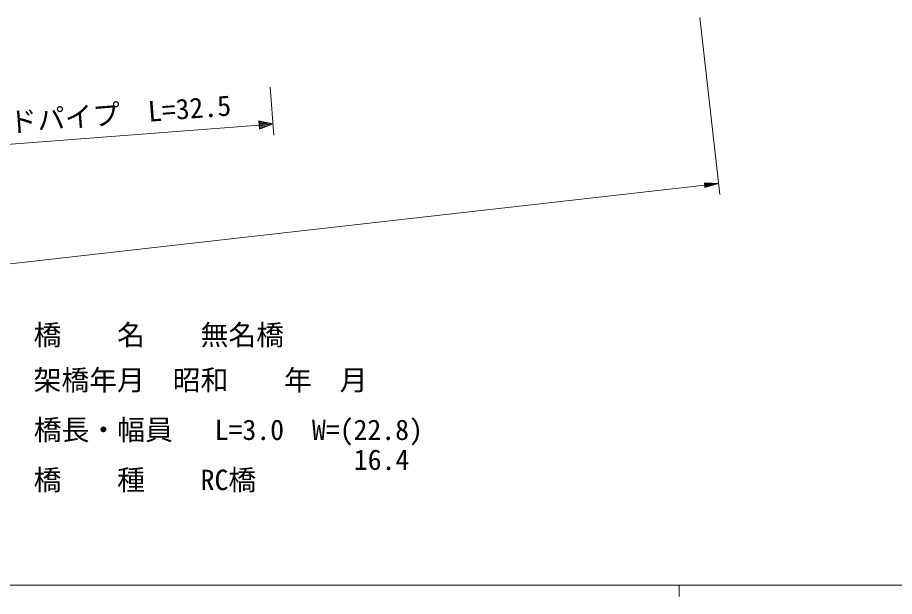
# Model space of a CAD drawing. Units: millimetres, scale not verified. Extents: x 40000 to 680000, y 20000 to 380000.
# Drawn here: x 208558 to 287342, y 204000 to 255978 of the extents above; entities that cross this region are included whole.
import ezdxf
from ezdxf.enums import TextEntityAlignment as Align

# ---------------------------------------------------------------- set-up
doc = ezdxf.new("R2010")
doc.units = ezdxf.units.MM
doc.header["$LTSCALE"] = 1000
doc.layers.add('M-STR-HTXT', color=7, linetype='Continuous', lineweight=13)
doc.layers.add('M-TTL-BAND', color=7, linetype='Continuous', lineweight=13)
doc.styles.add('ＭＳ ゴシック', font='')
doc.styles.get('ＭＳ ゴシック').set_extended_font_data('MS Gothic')

msp = doc.modelspace()

# ---------------------------------------------------------------- linework, layer by layer
at = {"layer": 'M-STR-HTXT'}
for p, q in [((269852, 255978), (271651, 240079)), ((231246, 249732), (231577, 245428)), ((231500, 246425), (230225, 246703)), ((230225, 246703), (230282, 245955)), ((230480, 246647), (230231, 246628)), ((200614, 244055), (230254, 246329)), ((230237, 246554), (230735, 246592)), ((230990, 246536), (230242, 246479)), ((230248, 246404), (231245, 246481)), ((231500, 246425), (230254, 246329)), ((230260, 246254), (231257, 246331)), ((231013, 246237), (230265, 246180)), ((230271, 246105), (230770, 246143)), ((230526, 246049), (230277, 246030)), ((231500, 246425), (230282, 245955)), ((271539, 241073), (270273, 241140)), ((270273, 241140), (270320, 240725)), ((270526, 241126), (270278, 241098)), ((270282, 241057), (270779, 241113)), ((271032, 241100), (270287, 241015)), ((270292, 240974), (271285, 241086)), ((92654, 220832), (270296, 240932)), ((271539, 241073), (270296, 240932)), ((270301, 240891), (271295, 241004)), ((271051, 240934), (270306, 240850)), ((270311, 240808), (270807, 240865)), ((270564, 240795), (270315, 240767)), ((271539, 241073), (270320, 240725))]:
    msp.add_line(p, q, dxfattribs=at)
at = {"layer": 'M-TTL-BAND'}
for p, q in [((40000, 205000), (579000, 205000)), ((268000, 205000), (268000, 204000))]:
    msp.add_line(p, q, dxfattribs=at)

# ---------------------------------------------------------------- texts
at = {"layer": 'M-STR-HTXT', "style": 'ＭＳ ゴシック'}
msp.add_text('ガードパイプ  L=32.5', height=1833, rotation=4.389, dxfattribs=at).set_placement((215396, 245690), align=Align.BOTTOM_CENTER)
for s, p in [('橋\u3000\u3000名\u3000\u3000無名橋', (221250, 226018)), ('架橋年月\u3000昭和\u3000\u3000年\u3000月', (225000, 221962)), ('橋長・幅員\u3000 L=3.0\u3000W=(22.8)', (227500, 217500)), ('16.4', (241264, 214810)), ('橋\u3000\u3000種\u3000\u3000RC橋', (220000, 212999))]:
    msp.add_text(s, height=1833, dxfattribs=at).set_placement(p, align=Align.BOTTOM_CENTER)

doc.saveas('drawing.dxf')
